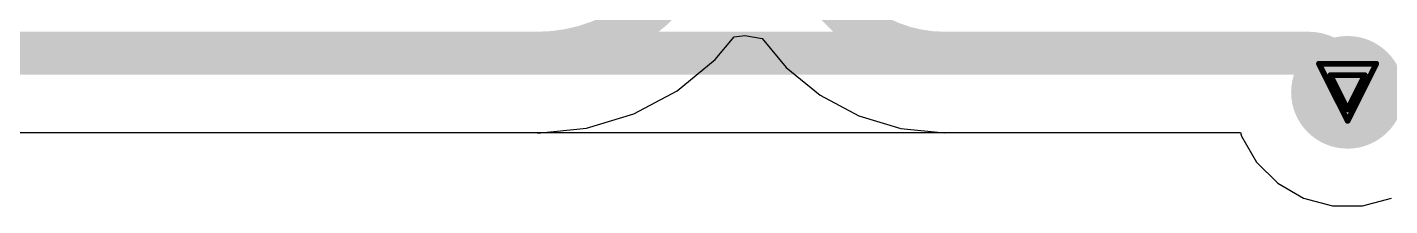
# Model space of a CAD drawing. Header units: inches. Extents: x 0 to 11.4, y 0 to 6.8.
# Drawn here: x 3.0195 to 3.4945, y 3.0826 to 3.1451 of the extents above; entities that cross this region are included whole.
import ezdxf

# ---------------------------------------------------------------- set-up
doc = ezdxf.new("R2010")
doc.units = ezdxf.units.IN
doc.header["$MEASUREMENT"] = 0
for name, color, linetype in [('Bottom Layer', 5, 'Continuous'), ('Drill Drawing', 1, 'Continuous'), ('Top Layer', 1, 'Continuous'), ('Via Holes', 16, 'Continuous')]:
    doc.layers.add(name, color=color, linetype=linetype)

msp = doc.modelspace()

# ---------------------------------------------------------------- hatches: boundary and pattern name
at = {"layer": 'Bottom Layer'}
h = msp.add_hatch(color=5, dxfattribs=at)
edge = h.paths.add_edge_path()
edge.add_arc((3.47979, 3.12228), 0.01969, 0, 360)
at = {"layer": 'Top Layer'}
h = msp.add_hatch(color=1, dxfattribs=at)
edge = h.paths.add_edge_path()
edge.add_arc((3.47979, 3.12228), 0.01969, 0, 360)
at = {"layer": 'Via Holes'}
h = msp.add_hatch(color=7, dxfattribs=at)
edge = h.paths.add_edge_path()
edge.add_arc((3.47979, 3.12228), 0.01181, 0, 360)

# ---------------------------------------------------------------- linework, layer by layer
at = {"layer": 'Bottom Layer'}
for p, q in [((3.25935, 3.13372), (3.26587, 3.14167)), ((3.26587, 3.14167), (3.2696, 3.14214)), ((3.2696, 3.14214), (3.27574, 3.14108)), ((3.27574, 3.14108), (3.28406, 3.13093)), ((3.24607, 3.12282), (3.25935, 3.13372)), ((3.28406, 3.13093), (3.29588, 3.12123)), ((3.23091, 3.11472), (3.24607, 3.12282)), ((3.29588, 3.12123), (3.30936, 3.11402)), ((3.21446, 3.10973), (3.23091, 3.11472)), ((3.30936, 3.11402), (3.32399, 3.10959)), ((2.76499, 3.10823), (3.19735, 3.10823)), ((3.19735, 3.10804), (3.21446, 3.10973)), ((3.19735, 3.10823), (3.19735, 3.10804)), ((3.32399, 3.10959), (3.3392, 3.10809)), ((3.3392, 3.10809), (3.3392, 3.10823)), ((3.3392, 3.10823), (3.44247, 3.10823)), ((3.44247, 3.10823), (3.44281, 3.10696)), ((3.44281, 3.10696), (3.44803, 3.09791)), ((3.44803, 3.09791), (3.45542, 3.09052)), ((3.45542, 3.09052), (3.46447, 3.0853)), ((3.46447, 3.0853), (3.47456, 3.08259)), ((3.48501, 3.08259), (3.4951, 3.0853)), ((3.47456, 3.08259), (3.48501, 3.08259))]:
    msp.add_line(p, q, dxfattribs=at)
at = {"layer": 'Bottom Layer', "const_width": 0.015}
for points in [[(3.25711, 3.19572, -0.414214), (3.19735, 3.13596)], [(3.3392, 3.13596, -0.414214), (3.2891, 3.18606)], [(3.4661, 3.13596, -0.414214), (3.47979, 3.12228)]]:
    msp.add_lwpolyline(points, format="xyb", dxfattribs=at)
for points in [[(2.52419, 3.13596), (3.19735, 3.13596)], [(3.3392, 3.13596), (3.4661, 3.13596)]]:
    msp.add_lwpolyline(points, dxfattribs=at)
at = {"layer": 'Bottom Layer', "const_width": 0.0075}
for points in [[(3.1936, 3.13596, 1), (3.2011, 3.13596, 1)], [(3.1936, 3.13596, 1), (3.2011, 3.13596, 1)], [(3.33545, 3.13596, 1), (3.34295, 3.13596, 1)], [(3.33545, 3.13596, 1), (3.34295, 3.13596, 1)], [(3.46235, 3.13596, 1), (3.46985, 3.13596, 1)], [(3.46235, 3.13596, 1), (3.46985, 3.13596, 1)], [(3.47604, 3.12228, 1), (3.48354, 3.12228, 1)]]:
    msp.add_lwpolyline(points, format="xyb", close=True, dxfattribs=at)
at = {"layer": 'Drill Drawing', "const_width": 0.002}
for points in [[(3.46979, 3.13228), (3.48979, 3.13228)], [(3.46979, 3.13228), (3.47979, 3.11228)], [(3.47979, 3.11228), (3.48979, 3.13228)], [(3.47379, 3.12828), (3.48579, 3.12828)], [(3.47379, 3.12828), (3.47979, 3.11628)], [(3.47979, 3.11628), (3.48579, 3.12828)]]:
    msp.add_lwpolyline(points, dxfattribs=at)
at = {"layer": 'Drill Drawing', "const_width": 0.001}
for points in [[(3.46929, 3.13228, 1), (3.47029, 3.13228, 1)], [(3.46929, 3.13228, 1), (3.47029, 3.13228, 1)], [(3.48929, 3.13228, 1), (3.49029, 3.13228, 1)], [(3.48929, 3.13228, 1), (3.49029, 3.13228, 1)], [(3.47329, 3.12828, 1), (3.47429, 3.12828, 1)], [(3.47329, 3.12828, 1), (3.47429, 3.12828, 1)], [(3.48529, 3.12828, 1), (3.48629, 3.12828, 1)], [(3.48529, 3.12828, 1), (3.48629, 3.12828, 1)], [(3.47929, 3.11628, 1), (3.48029, 3.11628, 1)], [(3.47929, 3.11628, 1), (3.48029, 3.11628, 1)], [(3.47929, 3.11228, 1), (3.48029, 3.11228, 1)], [(3.47929, 3.11228, 1), (3.48029, 3.11228, 1)]]:
    msp.add_lwpolyline(points, format="xyb", close=True, dxfattribs=at)
at = {"layer": 'Top Layer'}
for p, q in [((2.76476, 3.10823), (3.44247, 3.10823)), ((3.44247, 3.10823), (3.44281, 3.10696)), ((3.44281, 3.10696), (3.44803, 3.09791)), ((3.44803, 3.09791), (3.45542, 3.09052)), ((3.45542, 3.09052), (3.46447, 3.0853)), ((3.46447, 3.0853), (3.47456, 3.08259)), ((3.48501, 3.08259), (3.4951, 3.0853)), ((3.47456, 3.08259), (3.48501, 3.08259))]:
    msp.add_line(p, q, dxfattribs=at)
at = {"layer": 'Top Layer', "const_width": 0.015}
msp.add_lwpolyline([(2.75709, 3.13596), (3.4661, 3.13596)], dxfattribs=at)
at = {"layer": 'Top Layer', "const_width": 0.0075}
for points in [[(3.46235, 3.13596, 1), (3.46985, 3.13596, 1)], [(3.46235, 3.13596, 1), (3.46985, 3.13596, 1)], [(3.47604, 3.12228, 1), (3.48354, 3.12228, 1)]]:
    msp.add_lwpolyline(points, format="xyb", close=True, dxfattribs=at)
at = {"layer": 'Top Layer', "const_width": 0.015}
msp.add_lwpolyline([(3.4661, 3.13596, -0.414214), (3.47979, 3.12228)], format="xyb", dxfattribs=at)

doc.saveas('drawing.dxf')
